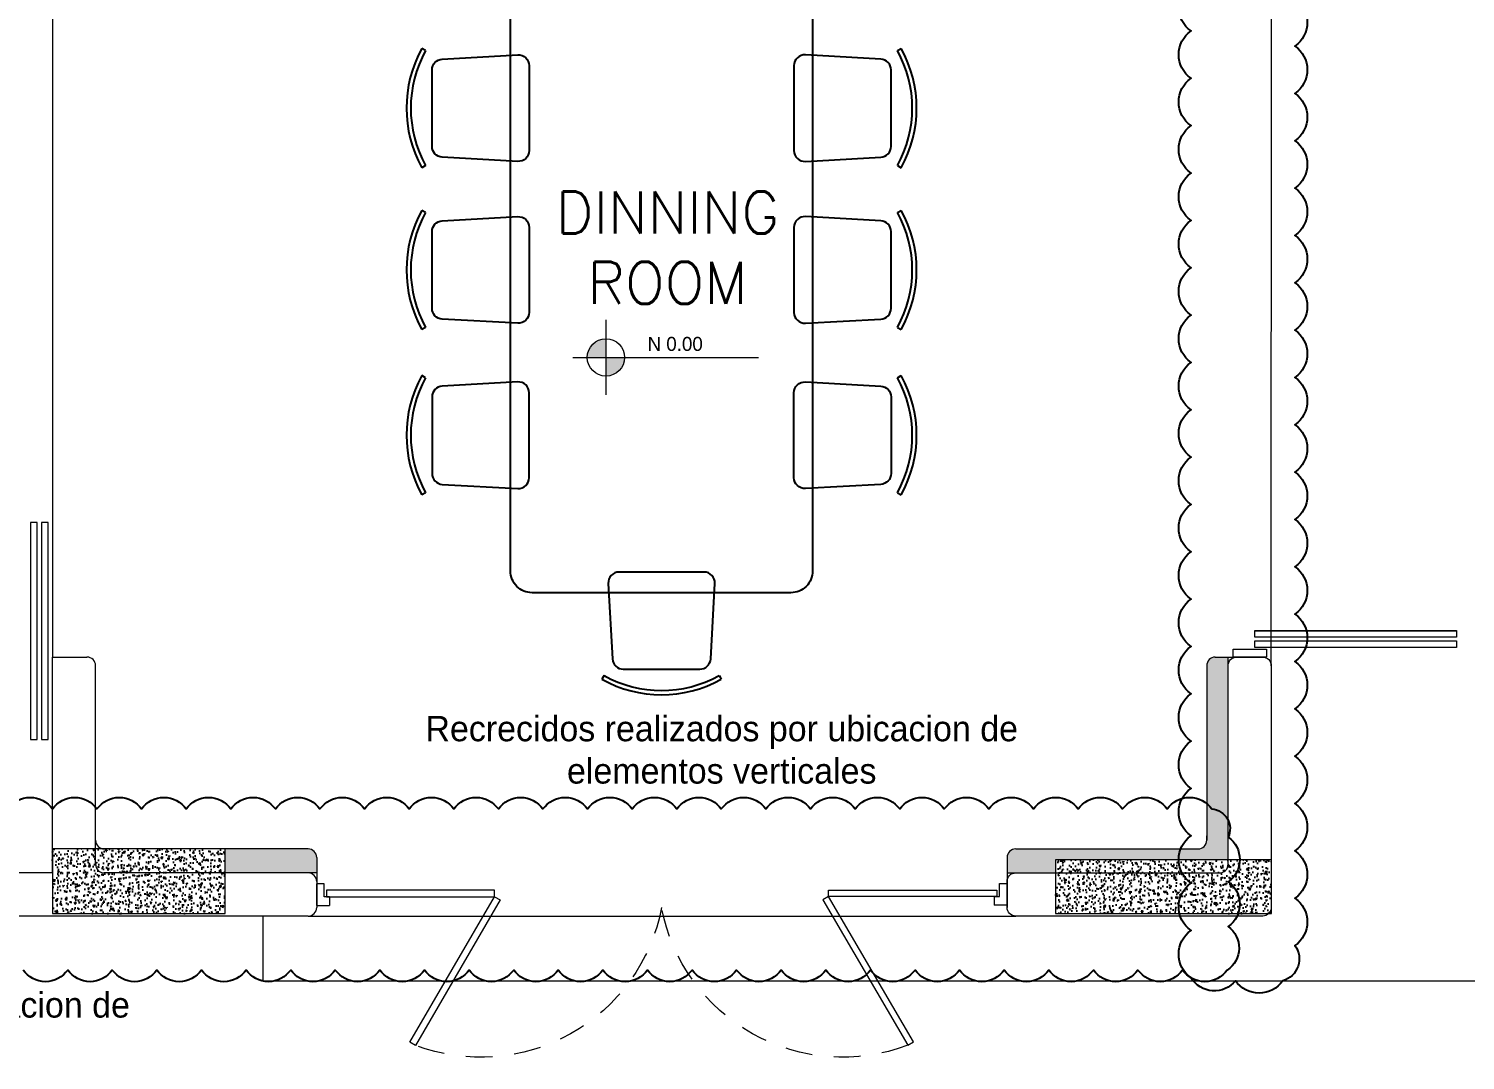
# Model space of a CAD drawing. Header units: metres. Extents: x -232 to 581, y 30 to 789.
# Drawn here: x 114.26 to 120.91, y 656.74 to 661.53 of the extents above; entities that cross this region are included whole.
import ezdxf

# ---------------------------------------------------------------- set-up
doc = ezdxf.new("R2010")
doc.units = ezdxf.units.M
doc.linetypes.add('HIDDEN2', pattern=[0.1875, 0.125, -0.0625])
for name, color, linetype, lineweight in [('A-DOOR', 35, 'Continuous', 5), ('A-WALL', 250, 'Continuous', 20), ('baños', 140, 'Continuous', 0), ('Columnas', 7, 'Continuous', 18), ('SE-2', 252, 'Continuous', 9), ('textos', 7, 'Continuous', 0)]:
    doc.layers.add(name, color=color, linetype=linetype, lineweight=lineweight)
doc.layers.add('HATCH', color=8, linetype='Continuous')
doc.layers.add('MOBILIARIOS', color=252, linetype='Continuous')
doc.layers.add('PISO', color=7, linetype='Continuous', lineweight=5, true_color=0xe6e6e6)
doc.layers.add('RELLENO SECCION', color=8, linetype='Continuous', lineweight=0, transparency=0.4)
doc.styles.add('ESC100-2mm', font='arial.ttf', dxfattribs={"height": 0.15})
doc.styles.get("Standard").update_dxf_attribs({"font": 'arial.ttf'})
pattern_1 = [(50, (109.59505, -7.243447), (0.058299094, -0.005100507), [0.006096, -0.067056]), (355, (109.59505, -7.24345), (-0.011277895, 0.06113819), [0.0048768, -0.053644987]), (100.451445, (109.59991, -7.24387), (0.0470212, 0.05603768), [0.005180803, -0.056988878]), (46.1842, (109.59505, -7.22719), (0.086745293, -0.013453545), [0.009144, -0.100584]), (96.63556, (109.60228, -7.22831), (0.07596932, 0.07917636), [0.00777121, -0.085483395]), (351.18415, (109.59505, -7.22719), (0.07596932, 0.07917636), [0.00731519, -0.080467114]), (21, (109.60318, -7.231255), (0.048516605, -0.032724863), [0.006096, -0.067056]), (326, (109.60318, -7.231255), (0.01977665, 0.05894015), [0.0048768, -0.0536448]), (71.451445, (109.607223, -7.23398), (0.068293254, 0.026215286), [0.005180803, -0.05698878]), (37.5, (109.595052, -7.243447), (0.000988353, 0.0270576124), [0, -0.05299456, 0, -0.0544576, 0, -0.053848]), (7.5, (109.595052, -7.243447), (0.021382292, 0.032057784), [0, -0.03104896, 0, -0.05177536, 0, -0.0205232]), (327.5, (109.576927, -7.243447), (0.0433889905, -0.001833198), [0, -0.02032, 0, -0.0633984, 0, -0.0841248]), (317.5, (109.5688, -7.243447), (0.047401338, 0.008136477), [0, -0.026416, 0, -0.04210304, 0, -0.0597408])]

# ---------------------------------------------------------------- blocks, each defined once
blk = doc.blocks.new('A$C9daa110d')
at = {"layer": 'A-DOOR'}
for p, q in [((0, 0.1005), (0.06, 0.1005)), ((0, 0.1005), (0, 0.0005)), ((0.06, 0.0605), (0.06, 0.1005)), ((3.2, 0.1), (3.14, 0.1)), ((3.14, 0.06), (3.14, 0.1)), ((3.2, 0.1), (3.2, 0)), ((0.035, 0.0005), (0, 0.0005)), ((0.035, 0.0605), (0.035, 0.0005)), ((0.06, 0.0605), (0.035, 0.0605)), ((3.14, 0.06), (3.165, 0.06)), ((3.165, 0.06), (3.165, 0)), ((3.165, 0), (3.2, 0))]:
    blk.add_line(p, q, dxfattribs=at)
for points in [[(0.4314, 0.7341), (0.8247, 0.0604), (0.8509, 0.0757), (0.4576, 0.7494)], [(2.7658, 0.7337), (2.3723, 0.0601), (2.3462, 0.0754), (2.7397, 0.749)], [(0.0446, 0.0605), (0.8247, 0.0604), (0.8247, 0.0301), (0.0446, 0.0302)], [(3.1524, 0.06), (2.3723, 0.0601), (2.3723, 0.0298), (3.1524, 0.0297)]]:
    blk.add_lwpolyline(points, close=True, dxfattribs=at)
at = {"layer": 'A-DOOR', "linetype": 'HIDDEN2'}
for centre, start, end in [((0.76, -0.0488), 10.76134, 110.74881), ((2.437, -0.0491), 69.23247, 169.21994)]:
    blk.add_arc(centre, 0.8536, start, end, dxfattribs=at)
blk = doc.blocks.new('A$C19a6c55b')
at = {"layer": 'A-DOOR'}
for points in [[(0, 3.5625), (0.1554, 3.5625), (0.1554, 3.6), (0, 3.6)], [(0.1005, 3.5251), (1.0357, 3.5251), (1.0357, 3.5554), (0.1005, 3.5554)], [(0.1005, 3.4774), (1.0357, 3.4774), (1.0357, 3.5077), (0.1005, 3.5077)], [(0.1005, 0.1226), (1.0357, 0.1226), (1.0357, 0.0923), (0.1005, 0.0923)], [(0.1005, 0.0749), (1.0357, 0.0749), (1.0357, 0.0446), (0.1005, 0.0446)], [(0, 0.0375), (0.1554, 0.0375), (0.1554, 0), (0, 0)]]:
    blk.add_lwpolyline(points, close=True, dxfattribs=at)
blk = doc.blocks.new('27.11.2025 LN09 1ER NIVEL')
at = {"layer": 'textos', "true_color": 0x000000, "transparency": 33554534}
h = blk.add_hatch(color=18, dxfattribs=at)
h.dxf.hatch_style = 1
h.paths.add_polyline_path([(193.7493, 93.9196, 0.414214), (193.6627, 93.833), (193.7493, 93.833)])
h.paths.add_polyline_path([(193.8358, 93.833), (193.7493, 93.833), (193.7493, 93.7465, 0.414214)])
at = {"layer": 'A-DOOR', "color": 18, "true_color": 0x000000}
for points in [[(191.113, 92.0619), (191.113, 93.0674), (191.0827, 93.0674), (191.0827, 92.0619)], [(191.1638, 92.0619), (191.1638, 93.0674), (191.1335, 93.0674), (191.1335, 92.0619)]]:
    blk.add_lwpolyline(points, close=True, dxfattribs=at)
at = {"layer": 'A-WALL', "color": 18, "true_color": 0x000000}
for p, q in [((191.1838, 91.4441), (191.1838, 92.4442)), ((191.1838, 92.4442), (191.3438, 92.4442)), ((191.3838, 91.4841), (191.3838, 92.4042)), ((191.1838, 91.4441), (190.0838, 91.4441)), ((192.3688, 91.4441), (191.4238, 91.4441)), ((192.4088, 91.4041), (192.4088, 91.2841)), ((192.3688, 91.2441), (187.6438, 91.2441))]:
    blk.add_line(p, q, dxfattribs=at)
blk.add_lwpolyline([(195.6088, 91.2841), (195.6088, 91.4041, -0.414214), (195.6488, 91.4441), (196.5933, 91.4441, 0.414214), (196.6333, 91.4841), (196.6333, 92.404, -0.414214), (196.6733, 92.444), (196.7933, 92.444, -0.414214), (196.8333, 92.404), (196.8333, 91.2841, -0.414214), (196.7933, 91.2441), (195.6488, 91.2441, -0.414214)], format="xyb", close=True, dxfattribs=at)
for centre, start, end in [((191.3438, 92.4042), 0, 90), ((191.4238, 91.4841), 180, 270), ((192.3688, 91.4041), 360, 90), ((192.3688, 91.2841), 270, 360)]:
    blk.add_arc(centre, 0.04, start, end, dxfattribs=at)
at = {"layer": 'PISO', "color": 18, "true_color": 0x000000, "transparency": 33554687}
blk.add_line((196.8333, 92.404), (196.8338, 96.0841), dxfattribs=at)
at = {"layer": 'PISO', "color": 18, "true_color": 0x000000}
for p, q in [((192.1588, 91.2441), (192.1588, 90.9441)), ((192.3688, 91.2441), (195.6488, 91.2441)), ((192.1588, 90.9441), (202.0338, 90.9441))]:
    blk.add_line(p, q, dxfattribs=at)
at = {"layer": 'textos', "color": 18, "true_color": 0x000000}
for p, q in [((193.7493, 94.007), (193.7493, 93.6591)), ((193.5954, 93.833), (194.4563, 93.833))]:
    blk.add_line(p, q, dxfattribs=at)
blk.add_circle((193.7493, 93.833), 0.0865, dxfattribs=at)
at = {"color": 18, "true_color": 0x000000, "xscale": -1, "rotation": 180}
blk.add_blockref('A$C9daa110d', (192.4088, 91.3941), dxfattribs=at)
at = {"layer": 'SE-2', "color": 18, "true_color": 0x000000}
blk.add_blockref('A$C19a6c55b', (196.6561, 92.444), dxfattribs=at)
at = {"layer": 'textos', "color": 18, "true_color": 0x000000, "insert": (192.3318, 94.0818), "char_height": 0.195, "width": 3.404877, "attachment_point": 7}
blk.add_mtext('\\pxqc;{\\Fromans|c0;DINNING \\PROOM}', dxfattribs=at)
at = {"layer": 'textos', "color": 18, "true_color": 0x000000, "insert": (193.9422, 93.9284), "char_height": 0.065, "attachment_point": 1, "style": 'ESC100-2mm'}
blk.add_mtext_dynamic_manual_height_columns('{\\Ftxt|c0;N 0.00}', width=2.216942, gutter_width=0.5, heights=[0], dxfattribs=at)
blk = doc.blocks.new('20.03.2026 LN 09 PRIMER NIVEL ARQ')
at = {"layer": 'HATCH'}
h = blk.add_hatch(dxfattribs=at)
h.set_pattern_fill('AR-CONC', color=1, scale=0.00032)
h.set_pattern_definition(pattern_1)
h.paths.add_polyline_path([(10.564, -62.1822), (10.564, -62.4822), (11.364, -62.4822), (11.364, -62.1822)])
h = blk.add_hatch(dxfattribs=at)
h.set_pattern_fill('AR-CONC', color=1, scale=0.00032)
h.set_pattern_definition(pattern_1)
h.paths.add_polyline_path([(15.214, -62.4822), (15.2135, -62.2322), (15.964, -62.2322), (15.9644, -62.2322), (16.2135, -62.2322), (16.2135, -62.4822)])
at = {"layer": 'RELLENO SECCION'}
h = blk.add_hatch(color=1, dxfattribs=at)
h.dxf.hatch_style = 1
edge = h.paths.add_edge_path()
edge.add_arc((15.874, -62.1422), 0.04, 270, 360, ccw=False)
edge.add_line((15.874, -62.1822), (15.029, -62.1822))
edge.add_arc((15.029, -62.2222), 0.04, 90, 180)
edge.add_line((14.989, -62.2222), (14.989, -62.2932))
edge.add_line((14.989, -62.2932), (15.2139, -62.2932))
edge.add_line((15.2139, -62.2932), (15.214, -62.2322))
edge.add_line((15.214, -62.2322), (15.964, -62.2322))
edge.add_line((15.964, -62.2322), (16.0136, -62.2322))
edge.add_line((16.0136, -62.2322), (16.0136, -61.2932))
edge.add_line((16.0136, -61.2932), (15.954, -61.2932))
edge.add_arc((15.954, -61.3332), 0.04, 90, 180)
edge.add_line((15.914, -61.3332), (15.914, -62.1422))
edge = h.paths.add_edge_path()
edge.add_arc((11.749, -62.2222), 0.04, 360, 450)
edge.add_line((11.749, -62.1822), (11.364, -62.1822))
edge.add_line((11.364, -62.1822), (11.364, -62.2932))
edge.add_line((11.364, -62.2932), (11.789, -62.2932))
edge.add_line((11.789, -62.2932), (11.789, -62.2222))
at = {"layer": 'textos', "transparency": 33554534}
h = blk.add_hatch(color=1, dxfattribs=at)
h.dxf.hatch_style = 1
h.paths.add_polyline_path([(13.1295, -59.8177, 0.414214), (13.0429, -59.9042), (13.1295, -59.9042)])
h.paths.add_polyline_path([(13.216, -59.9042), (13.1295, -59.9042), (13.1295, -59.9908, 0.414214)])
at = {"layer": 'A-DOOR', "color": 1}
for points in [[(10.4932, -61.6754), (10.4932, -60.6699), (10.4629, -60.6699), (10.4629, -61.6754)], [(10.544, -61.6754), (10.544, -60.6699), (10.5137, -60.6699), (10.5137, -61.6754)]]:
    blk.add_lwpolyline(points, close=True, dxfattribs=at)
at = {"layer": 'A-WALL', "color": 1}
for p, q in [((10.564, -62.2932), (10.564, -61.2931)), ((10.564, -61.2931), (10.724, -61.2931)), ((10.764, -62.1422), (10.764, -61.3331)), ((15.914, -61.3332), (15.914, -62.1422)), ((11.749, -62.1822), (11.364, -62.1822)), ((11.789, -62.2222), (11.789, -62.4532)), ((14.989, -62.2222), (14.989, -62.4532)), ((10.564, -62.2932), (9.364, -62.2932)), ((11.789, -62.2932), (11.364, -62.2932)), ((11.749, -62.4932), (6.924, -62.4932))]:
    blk.add_line(p, q, dxfattribs=at)
for points in [[(15.954, -61.2932), (16.1736, -61.2932, -0.414214), (16.2136, -61.3332), (16.2136, -62.4532, -0.414214), (16.1736, -62.4932), (15.029, -62.4932, -0.414214), (14.989, -62.4532)], [(15.874, -62.1822, 0.414214), (15.914, -62.1422), (15.914, -62.1213)]]:
    blk.add_lwpolyline(points, format="xyb", dxfattribs=at)
for points in [[(16.0136, -62.2322), (16.0136, -61.2932)], [(15.029, -62.1822), (15.874, -62.1822)], [(14.989, -62.2932), (15.2139, -62.2932)]]:
    blk.add_lwpolyline(points, dxfattribs=at)
for centre, start, end in [((10.724, -61.3331), 0, 90), ((15.954, -61.3332), 90, 180), ((10.804, -62.1422), 180, 270), ((11.749, -62.2222), 360, 90), ((15.029, -62.2222), 90, 180), ((11.749, -62.4532), 270, 360)]:
    blk.add_arc(centre, 0.04, start, end, dxfattribs=at)
at = {"layer": 'Columnas', "color": 1}
blk.add_lwpolyline([(10.564, -62.1822), (10.564, -62.4822), (11.364, -62.4822), (11.364, -62.1822)], close=True, dxfattribs=at)
blk.add_lwpolyline([(15.214, -62.4822), (16.214, -62.4822), (16.214, -62.2322), (15.964, -62.2322), (15.964, -62.2322), (15.214, -62.2322), (15.2135, -62.4822)], dxfattribs=at)
at = {"layer": 'MOBILIARIOS', "color": 1}
for p, q in [((12.294, -58.4822), (12.2765, -58.4725)), ((14.4807, -58.4822), (14.4982, -58.4725)), ((12.294, -59.0151), (12.2765, -59.0248)), ((14.4807, -59.0151), (14.4982, -59.0248)), ((12.294, -59.2322), (12.2765, -59.2225)), ((14.4807, -59.2322), (14.4982, -59.2225)), ((12.294, -59.7651), (12.2765, -59.7748)), ((14.4807, -59.7651), (14.4982, -59.7748)), ((12.294, -59.9983), (12.2765, -59.9886)), ((14.4807, -59.9983), (14.4982, -59.9886)), ((12.294, -60.5312), (12.2765, -60.5409)), ((14.4807, -60.5312), (14.4982, -60.5409)), ((13.1209, -61.3786), (13.1112, -61.396)), ((13.6538, -61.3786), (13.6635, -61.396))]:
    blk.add_line(p, q, dxfattribs=at)
for points in [[(14.0873, -58.0945), (14.0873, -60.8945, -0.414214), (13.9873, -60.9945), (12.7873, -60.9945, -0.414214), (12.6873, -60.8945), (12.6873, -58.0945, -0.414214), (12.7873, -57.9945), (13.9873, -57.9945, -0.414214)], [(12.3235, -58.9263), (12.3235, -58.5709, -0.39805), (12.3708, -58.521), (12.7208, -58.5016, -0.430564), (12.7735, -58.5515), (12.7735, -58.9458, -0.430564), (12.7208, -58.9957), (12.3708, -58.9763, -0.39805)], [(14.4511, -58.9263), (14.4511, -58.5709, 0.39805), (14.4039, -58.521), (14.0539, -58.5016, 0.430564), (14.0011, -58.5515), (14.0011, -58.9458, 0.430564), (14.0539, -58.9957), (14.4039, -58.9763, 0.39805)], [(12.3235, -59.6763), (12.3235, -59.3209, -0.39805), (12.3708, -59.271), (12.7208, -59.2516, -0.430564), (12.7735, -59.3015), (12.7735, -59.6958, -0.430564), (12.7208, -59.7457), (12.3708, -59.7263, -0.39805)], [(14.4511, -59.6763), (14.4511, -59.3209, 0.39805), (14.4039, -59.271), (14.0539, -59.2516, 0.430564), (14.0011, -59.3015), (14.0011, -59.6958, 0.430564), (14.0539, -59.7457), (14.4039, -59.7263, 0.39805)], [(12.3235, -60.087), (12.3235, -60.4424, 0.39805), (12.3708, -60.4924), (12.7208, -60.5118, 0.430564), (12.7735, -60.4619), (12.7735, -60.0676, 0.430564), (12.7208, -60.0177), (12.3708, -60.0371, 0.39805)], [(14.4511, -60.087), (14.4511, -60.4424, -0.39805), (14.4039, -60.4924), (14.0539, -60.5118, -0.430564), (14.0011, -60.4619), (14.0011, -60.0676, -0.430564), (14.0539, -60.0177), (14.4039, -60.0371, -0.39805)], [(13.2096, -61.349), (13.565, -61.349, 0.39805), (13.615, -61.3018), (13.6344, -60.9518, 0.430564), (13.5845, -60.899), (13.1902, -60.899, 0.430564), (13.1403, -60.9518), (13.1597, -61.3018, 0.39805)]]:
    blk.add_lwpolyline(points, format="xyb", close=True, dxfattribs=at)
for centre, radius, start, end in [((12.7735, -58.7486), 0.5686, 150.9454, 209.0546), ((12.7735, -58.7486), 0.5486, 150.9454, 209.0546), ((14.0011, -58.7486), 0.5486, 330.9454, 29.0546), ((14.0011, -58.7486), 0.5686, 330.9454, 29.0546), ((12.7735, -59.4986), 0.5686, 150.9454, 209.0546), ((12.7735, -59.4986), 0.5486, 150.9454, 209.0546), ((14.0011, -59.4986), 0.5486, 330.9454, 29.0546), ((14.0011, -59.4986), 0.5686, 330.9454, 29.0546), ((12.7735, -60.2647), 0.5686, 150.9454, 209.0546), ((14.0011, -60.2647), 0.5686, 330.9454, 29.0546), ((12.7735, -60.2647), 0.5486, 150.9454, 209.0546), ((14.0011, -60.2647), 0.5486, 330.9454, 29.0546), ((13.3873, -60.899), 0.5486, 240.9454, 299.0546), ((13.3873, -60.899), 0.5686, 240.9454, 299.0546)]:
    blk.add_arc(centre, radius, start, end, dxfattribs=at)
at = {"layer": 'PISO', "color": 1, "transparency": 33554687}
blk.add_line((16.2136, -61.3332), (16.214, -57.6532), dxfattribs=at)
at = {"layer": 'PISO', "color": 1}
for p, q in [((10.564, -57.6931), (10.564, -61.2931)), ((11.5391, -62.4932), (11.5391, -62.7932)), ((11.749, -62.4932), (15.029, -62.4932)), ((11.5391, -62.7932), (21.414, -62.7932))]:
    blk.add_line(p, q, dxfattribs=at)
at = {"layer": 'textos', "color": 1}
for p, q in [((13.1295, -59.7303), (13.1295, -60.0782)), ((12.9757, -59.9042), (13.8365, -59.9042))]:
    blk.add_line(p, q, dxfattribs=at)
blk.add_circle((13.1295, -59.9042), 0.0865, dxfattribs=at)
at = {"color": 1, "xscale": -1, "rotation": 180}
blk.add_blockref('A$C9daa110d', (11.789, -62.3432), dxfattribs=at)
at = {"layer": 'SE-2', "color": 1}
blk.add_blockref('A$C19a6c55b', (16.0363, -61.2932), dxfattribs=at)
at = {"layer": 'baños', "color": 1, "linetype": 'Continuous'}
for tag, p in [('MODELNUMBER', (-12.0611, -62.0707)), ('MATERIAL', (-12.0611, -62.0709)), ('PRODUCT', (-12.0611, -62.0708)), ('TRADENAME', (-12.0611, -62.0708))]:
    blk.add_attdef(tag, p, '', height=0.0000254, rotation=359.99992, dxfattribs=at)
at = {"layer": 'textos', "color": 1, "insert": (11.712, -59.6554), "char_height": 0.195, "width": 3.404877, "attachment_point": 7}
blk.add_mtext('\\pxqc;{\\Fromans|c0;DINNING \\PROOM}', dxfattribs=at)
at = {"layer": 'textos', "color": 1, "insert": (13.3224, -59.8089), "char_height": 0.065, "attachment_point": 1, "style": 'ESC100-2mm'}
blk.add_mtext_dynamic_manual_height_columns('{\\Ftxt|c0;N 0.00}', width=2.216942, gutter_width=0.5, heights=[0], dxfattribs=at)

msp = doc.modelspace()

# ---------------------------------------------------------------- linework, layer by layer
at = {"color": 6}
for points in [[(120.1249, 661.6642, -0.520567), (120.1249, 661.4448, -0.520567), (120.1249, 661.2253, -0.520567), (120.1249, 661.0059, -0.520567), (120.1249, 660.7865, -0.520567), (120.1249, 660.5671, -0.520567), (120.1249, 660.3476, -0.520567), (120.1249, 660.1282, -0.520567), (120.1249, 659.9088, -0.520567), (120.1249, 659.6894, -0.520567), (120.1249, 659.4699, -0.520567), (120.1249, 659.2505, -0.520567), (120.1249, 659.0311, -0.520567), (120.1249, 658.8117, -0.520567), (120.1249, 658.5922, -0.520567), (120.1249, 658.3728, -0.520567), (120.1249, 658.1534, -0.520567), (120.1249, 657.934, -0.520567), (120.1249, 657.7146, -0.520567), (120.1249, 657.4951, -0.520567), (120.1249, 657.2757, -0.520567), (120.0687, 657.1125, -0.520567), (119.8492, 657.1125, -0.520567), (119.6434, 657.1261, -0.520567), (119.6434, 657.3455, -0.520567), (119.6434, 657.565, -0.520567), (119.6434, 657.7844, -0.520567), (119.6434, 658.0038, -0.520567), (119.6434, 658.2232, -0.520567), (119.6434, 658.4427, -0.520567), (119.6434, 658.6621, -0.520567), (119.6434, 658.8815, -0.520567), (119.6434, 659.1009, -0.520567), (119.6434, 659.3204, -0.520567), (119.6434, 659.5398, -0.520567), (119.6434, 659.7592, -0.520567), (119.6434, 659.9786, -0.520567), (119.6434, 660.1981, -0.520567), (119.6434, 660.4175, -0.520567), (119.6434, 660.6369, -0.520567), (119.6434, 660.8563, -0.520567), (119.6434, 661.0758, -0.520567), (119.6434, 661.2952, -0.520567), (119.6434, 661.5146, -0.520567), (119.6434, 661.734, -0.520567)], [(114.159, 657.9087, -0.520567), (114.3657, 657.9087, -0.520567), (114.5724, 657.9087, -0.520567), (114.7791, 657.9087, -0.520567), (114.9858, 657.9087, -0.520567), (115.1925, 657.9087, -0.520567), (115.3992, 657.9087, -0.520567), (115.6059, 657.9087, -0.520567), (115.8126, 657.9087, -0.520567), (116.0193, 657.9087, -0.520567), (116.226, 657.9087, -0.520567), (116.4327, 657.9087, -0.520567), (116.6394, 657.9087, -0.520567), (116.8461, 657.9087, -0.520567), (117.0528, 657.9087, -0.520567), (117.2595, 657.9087, -0.520567), (117.4662, 657.9087, -0.520567), (117.6729, 657.9087, -0.520567), (117.8796, 657.9087, -0.520567), (118.0863, 657.9087, -0.520567), (118.293, 657.9087, -0.520567), (118.4997, 657.9087, -0.520567), (118.7063, 657.9087, -0.520567), (118.913, 657.9087, -0.520567), (119.1197, 657.9087, -0.520567), (119.3264, 657.9087, -0.520567), (119.5331, 657.9087, -0.520567), (119.7398, 657.9087, -0.520567), (119.8154, 657.7775, -0.520567), (119.8154, 657.5708, -0.520567), (119.8154, 657.3641, -0.520567), (119.8108, 657.162, -0.520567), (119.6041, 657.162, -0.520567), (119.3974, 657.162, -0.520567), (119.1907, 657.162, -0.520567), (118.984, 657.162, -0.520567), (118.7773, 657.162, -0.520567), (118.5706, 657.162, -0.520567), (118.3639, 657.162, -0.520567), (118.1572, 657.162, -0.520567), (117.9505, 657.162, -0.520567), (117.7438, 657.162, -0.520567), (117.5371, 657.162, -0.520567), (117.3305, 657.162, -0.520567), (117.1238, 657.162, -0.520567), (116.9171, 657.162, -0.520567), (116.7104, 657.162, -0.520567), (116.5037, 657.162, -0.520567), (116.297, 657.162, -0.520567), (116.0903, 657.162, -0.520567), (115.8836, 657.162, -0.520567), (115.6769, 657.162, -0.520567), (115.4702, 657.162, -0.520567), (115.2635, 657.162, -0.520567), (115.0568, 657.162, -0.520567), (114.8501, 657.162, -0.520567), (114.6434, 657.162, -0.520567), (114.4367, 657.162, -0.520567), (114.23, 657.162, -0.520567)]]:
    msp.add_lwpolyline(points, format="xyb", dxfattribs=at)

# ---------------------------------------------------------------- block references
at = {"color": 1}
for name, p in [('20.03.2026 LN 09 PRIMER NIVEL ARQ', (103.8018, 719.9057)), ('27.11.2025 LN09 1ER NIVEL', (-76.818, 566.1684))]:
    msp.add_blockref(name, p, dxfattribs=at)

# ---------------------------------------------------------------- texts
at = {"color": 6, "char_height": 0.117677, "attachment_point": 1}
for insert in [(116.0367, 658.3401), (111.9203, 657.0594)]:
    msp.add_mtext_dynamic_manual_height_columns('\\pxqc;{\\fCentury Gothic|b0|i0|c0|p34;Recrecidos realizados por ubicacion de elementos verticales }', width=2.86267, gutter_width=0.0869, heights=[0.525], dxfattribs=dict(at, insert=insert))

doc.saveas('drawing.dxf')
